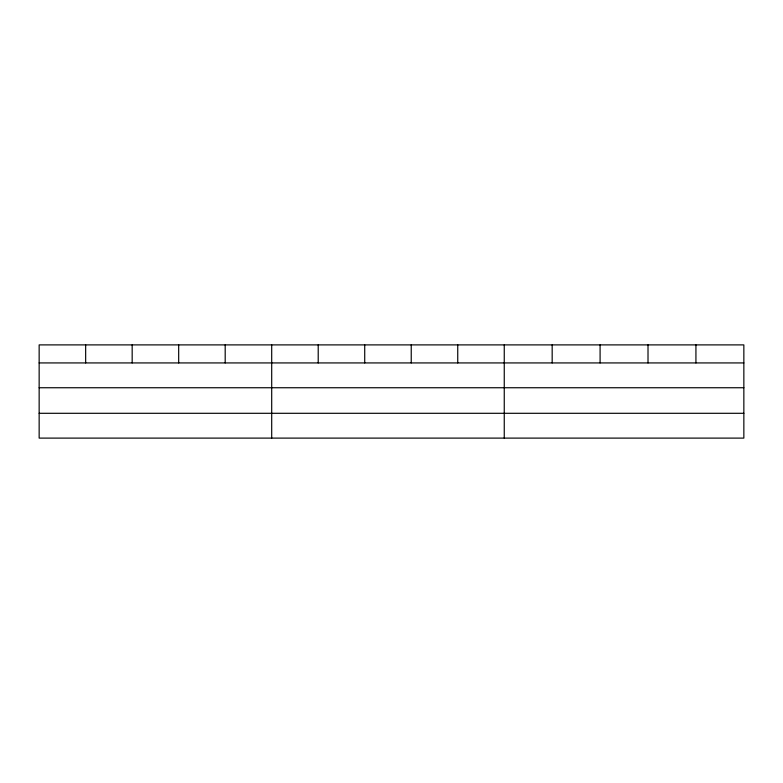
<?xml version="1.0" encoding="UTF-8"?>
<svg xmlns="http://www.w3.org/2000/svg" width="783" height="783" viewBox="0 0 783 783"><rect width="100%" height="100%" fill="white"/><g stroke="black" fill="none" stroke-linecap="round" stroke-linejoin="round"><path stroke-width="1.17" d="M743.85 387.742L743.85 344.892L39.15 344.892L39.15 438.108L743.85 438.108L743.85 387.742L39.15 387.742M39.15 362.93L743.85 362.93M39.15 413.297L743.85 413.297M695.93 344.892L695.93 362.93M648.011 344.892L648.011 362.93M600.091 344.892L600.091 362.93M552.172 344.892L552.172 362.93M504.252 344.892L504.252 438.108M457.742 344.892L457.742 362.93M411.232 344.892L411.232 362.93M364.721 344.892L364.721 362.93M318.211 344.892L318.211 362.93M271.701 344.892L271.701 438.108M225.191 344.892L225.191 362.93M178.681 344.892L178.681 362.93M132.17 344.892L132.17 362.93M85.66 344.892L85.66 362.93"/></g></svg>
